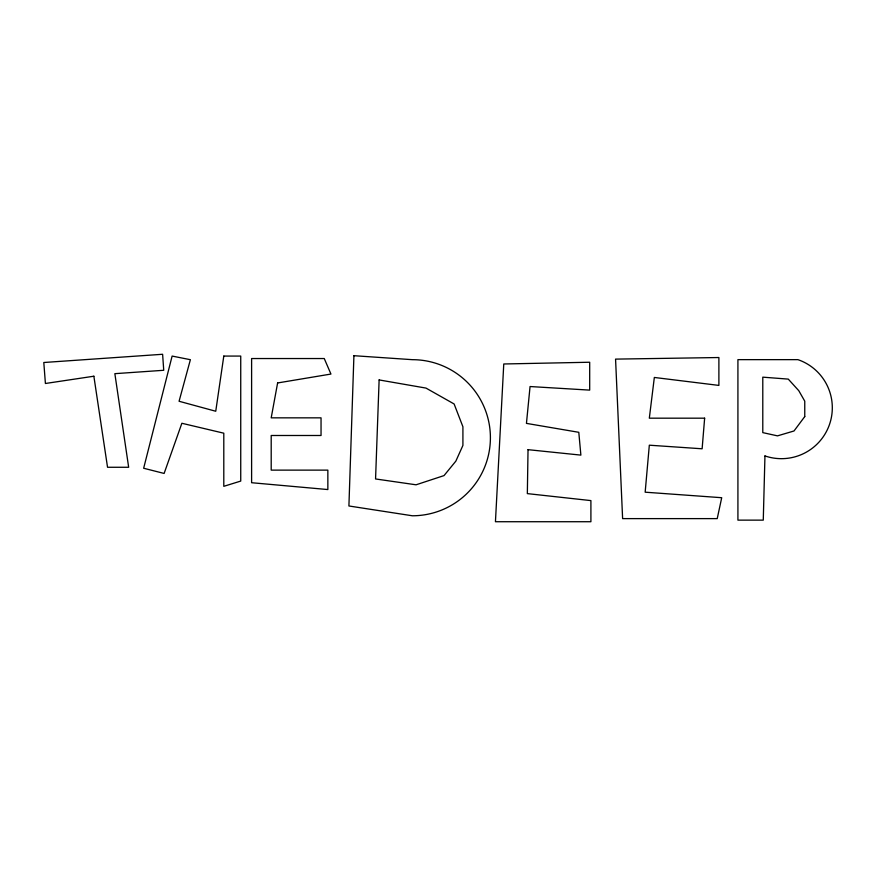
<?xml version="1.0" encoding="UTF-8"?>
<svg xmlns="http://www.w3.org/2000/svg" width="876" height="876" viewBox="0 0 876 876"><rect width="100%" height="100%" fill="white"/><g stroke="black" fill="none" stroke-linecap="round" stroke-linejoin="round"><path stroke-width="1.31" d="M528.031 449.673L527.341 493.615L590.906 500.601L590.906 521.724L495.444 521.724L503.766 363.978L589.69 362.237L589.69 390.116L530.057 386.535L526.443 423.382L578.795 432.306L580.876 455.115L528.031 449.673M764.956 455.936L763.27 520.136L737.92 520.136L737.92 359.642L797.905 359.642A50.885 50.885 0 0 1 829.572 424.258A50.885 50.885 0 0 1 764.956 455.936M353.915 355.7L348.911 505.978L412.355 515.778A78.052 78.052 0 0 0 490.407 437.726A78.052 78.052 0 0 0 412.355 359.675L353.915 355.7M379.122 379.932L375.563 478.953L416.067 484.8L444.033 475.591L455.849 461.137L462.911 445.424L462.911 426.754L454.118 403.978L425.988 388.09L379.122 379.932M704.643 418.18L702.125 448.786L649.324 445.194L645.163 492.192L721.715 497.71L717.225 518.614L622.617 518.614L615.565 359.116L718.889 357.528L718.889 385.407L654.339 377.457L649.324 418.18L704.643 418.18M223.796 356.072L215.748 411.249L179.076 401.263L190.388 359.697L172.123 356.072L143.653 468.244L164.119 473.445L181.869 423.272L223.796 433.193L223.796 486.322L240.736 481.077L240.736 356.072L223.796 356.072M277.615 382.954L271.199 417.841L321.043 417.841L321.043 435.492L271.199 435.492L271.199 470.127L327.854 470.127L327.854 489.553L251.609 482.72L251.609 358.536L324.251 358.536L330.942 374.052L277.615 382.954M804.759 416.571L794.006 430.981L777.483 435.865L762.788 432.624L762.788 377.162L788.28 379.111L798.77 390.674L804.759 401.164L804.759 416.571M93.863 376.22L45.41 383.491L43.8 362.5L162.618 354.276L163.735 370.285L114.855 373.669L128.662 467.269L107.54 467.269L93.863 376.22"/></g></svg>
